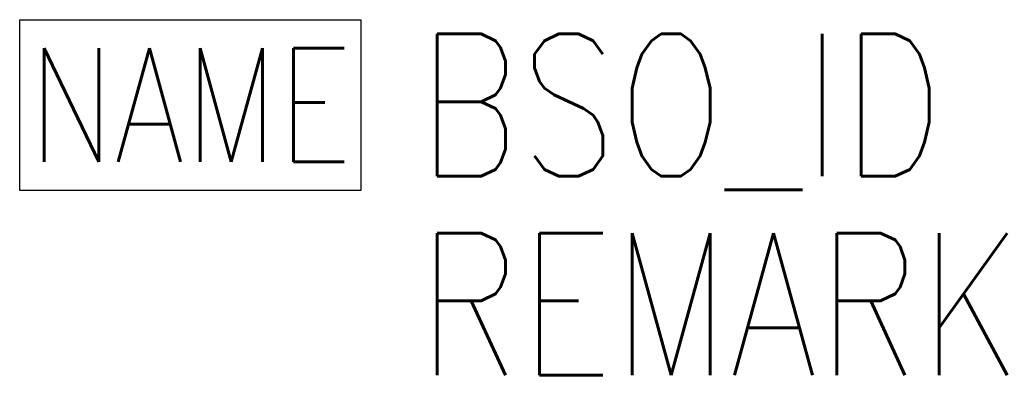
# Model space of a CAD drawing. Header units: millimetres. Extents: x -300 to 1437, y -487 to 138.
import ezdxf
from ezdxf.enums import TextEntityAlignment as Align

# ---------------------------------------------------------------- set-up
doc = ezdxf.new("R2010")
doc.units = ezdxf.units.MM
doc.header["$LTSCALE"] = 50
for name, color, linetype in [('LG_BSO', 7, 'CONTINUOUS'), ('LG_TEXT_BSO_id', 7, 'CONTINUOUS'), ('LG_TEXT_BSO_remark', 7, 'CONTINUOUS')]:
    doc.layers.add(name, color=color, linetype=linetype)
doc.styles.add('ROMANS', font='romans.shx', dxfattribs={"width": 0.8})

msp = doc.modelspace()

# ---------------------------------------------------------------- linework, layer by layer
at = {"layer": 'LG_BSO', "linetype": 'Continuous'}
msp.add_lwpolyline([(300, -162), (-300, -162), (-300, 138), (300, 138)], close=True, dxfattribs=at)

# ---------------------------------------------------------------- texts
at = {"layer": 'LG_BSO', "linetype": 'Continuous', "style": 'ROMANS', "width": 0.8}
msp.add_attdef('NAME', text='BSO', height=200, dxfattribs=at).set_placement((0, -12), align=Align.MIDDLE_CENTER)
at = {"layer": 'LG_TEXT_BSO_id', "style": 'ROMANS', "width": 0.8}
msp.add_attdef('BSO_ID', (400, -137), 'AAAA.ZZ.SS.???', height=250, dxfattribs=at)
at = {"layer": 'LG_TEXT_BSO_remark', "style": 'ROMANS', "width": 0.8}
msp.add_attdef('REMARK', (400, -487), '', height=250, dxfattribs=at)

doc.saveas('drawing.dxf')
